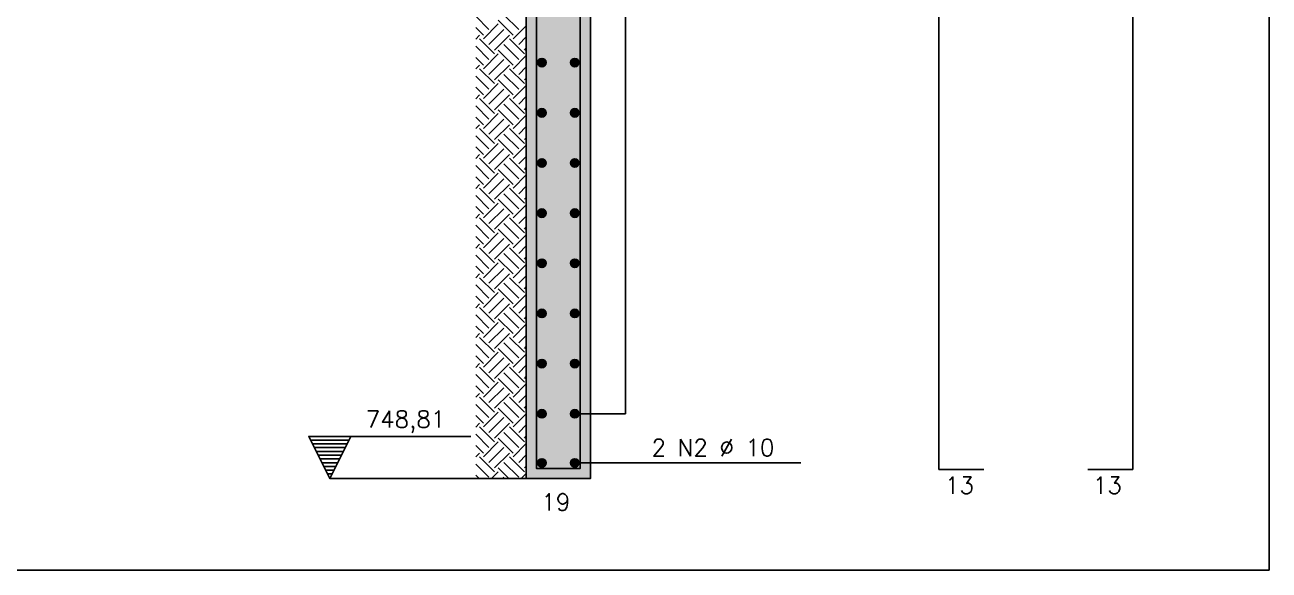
# Model space of a CAD drawing. Extents: x -1.9 to 86, y -1.2 to 61.3.
# Drawn here: x 42.05 to 56.8, y 31.65 to 38.11 of the extents above; entities that cross this region are included whole.
import ezdxf

# ---------------------------------------------------------------- set-up
doc = ezdxf.new("R2010")
doc.units = 0
doc.header["$MEASUREMENT"] = 0
for name, color, linetype in [('PENA_03', 3, 'CONTINUOUS'), ('PENA_04', 4, 'CONTINUOUS'), ('PENA_05', 5, 'CONTINUOUS'), ('PENA_10', 253, 'CONTINUOUS')]:
    doc.layers.add(name, color=color, linetype=linetype)
doc.styles.get("Standard").update_dxf_attribs({"font": 'ROMANS.SHX'})

msp = doc.modelspace()

# ---------------------------------------------------------------- linework, layer by layer
at = {"layer": 'PENA_03', "linetype": 'Continuous'}
for p, q in [((47.553, 38.054), (47.395, 38.212)), ((47.906, 38.054), (47.729, 38.231)), ((47.486, 37.988), (47.395, 38.079)), ((47.395, 38.074), (47.395, 38.074)), ((47.486, 37.944), (47.663, 38.121)), ((47.84, 37.988), (47.663, 38.165)), ((47.84, 37.944), (47.995, 38.099)), ((47.995, 38.098), (47.995, 38.098)), ((47.395, 37.941), (47.442, 37.988)), ((47.619, 37.767), (47.442, 37.944)), ((47.553, 37.878), (47.729, 38.054)), ((47.619, 37.811), (47.796, 37.988)), ((47.973, 37.767), (47.796, 37.944)), ((47.906, 37.878), (47.995, 37.967)), ((47.995, 37.965), (47.995, 37.965)), ((47.553, 37.701), (47.395, 37.858)), ((47.395, 37.853), (47.395, 37.853)), ((47.84, 37.635), (47.663, 37.811)), ((47.906, 37.701), (47.729, 37.878)), ((47.973, 37.811), (47.995, 37.834)), ((47.995, 37.833), (47.995, 37.833)), ((47.486, 37.635), (47.395, 37.725)), ((47.395, 37.72), (47.395, 37.72)), ((47.395, 37.588), (47.442, 37.635)), ((47.486, 37.59), (47.663, 37.767)), ((47.553, 37.524), (47.729, 37.701)), ((47.619, 37.458), (47.796, 37.635)), ((47.84, 37.59), (47.995, 37.746)), ((47.995, 37.744), (47.995, 37.744)), ((47.553, 37.347), (47.395, 37.504)), ((47.395, 37.499), (47.395, 37.499)), ((47.619, 37.414), (47.442, 37.59)), ((47.906, 37.347), (47.729, 37.524)), ((47.973, 37.414), (47.796, 37.59)), ((47.906, 37.524), (47.995, 37.613)), ((47.973, 37.458), (47.995, 37.481)), ((47.995, 37.612), (47.995, 37.612)), ((47.995, 37.479), (47.995, 37.479)), ((47.486, 37.281), (47.395, 37.372)), ((47.395, 37.367), (47.395, 37.367)), ((47.486, 37.237), (47.663, 37.414)), ((47.553, 37.17), (47.729, 37.347)), ((47.84, 37.281), (47.663, 37.458)), ((47.84, 37.237), (47.995, 37.392)), ((47.995, 37.391), (47.995, 37.391)), ((47.395, 37.234), (47.442, 37.281)), ((47.619, 37.06), (47.442, 37.237)), ((47.619, 37.104), (47.796, 37.281)), ((47.973, 37.06), (47.796, 37.237)), ((47.906, 37.17), (47.995, 37.26)), ((47.995, 37.258), (47.995, 37.258)), ((47.553, 36.994), (47.395, 37.151)), ((47.395, 37.146), (47.395, 37.146)), ((47.486, 36.883), (47.663, 37.06)), ((47.84, 36.927), (47.663, 37.104)), ((47.906, 36.994), (47.729, 37.17)), ((47.84, 36.883), (47.995, 37.039)), ((47.973, 37.104), (47.995, 37.127)), ((47.995, 37.125), (47.995, 37.125)), ((47.995, 37.037), (47.995, 37.037)), ((47.486, 36.927), (47.395, 37.018)), ((47.395, 37.013), (47.395, 37.013)), ((47.395, 36.881), (47.442, 36.927)), ((47.619, 36.706), (47.442, 36.883)), ((47.553, 36.817), (47.729, 36.994)), ((47.619, 36.751), (47.796, 36.927)), ((47.973, 36.706), (47.796, 36.883)), ((47.906, 36.817), (47.995, 36.906)), ((47.995, 36.904), (47.995, 36.904)), ((47.553, 36.64), (47.395, 36.797)), ((47.395, 36.792), (47.395, 36.792)), ((47.84, 36.574), (47.663, 36.751)), ((47.906, 36.64), (47.729, 36.817)), ((47.973, 36.751), (47.995, 36.774)), ((47.995, 36.772), (47.995, 36.772)), ((47.486, 36.574), (47.395, 36.665)), ((47.395, 36.66), (47.395, 36.66)), ((47.486, 36.53), (47.663, 36.706)), ((47.553, 36.463), (47.729, 36.64)), ((47.84, 36.53), (47.995, 36.685)), ((47.995, 36.684), (47.995, 36.684)), ((47.395, 36.527), (47.442, 36.574)), ((47.553, 36.287), (47.395, 36.444)), ((47.619, 36.353), (47.442, 36.53)), ((47.619, 36.397), (47.796, 36.574)), ((47.906, 36.287), (47.729, 36.463)), ((47.973, 36.353), (47.796, 36.53)), ((47.906, 36.463), (47.995, 36.553)), ((47.995, 36.551), (47.995, 36.551)), ((47.395, 36.439), (47.395, 36.439)), ((47.486, 36.22), (47.395, 36.311)), ((47.395, 36.306), (47.395, 36.306)), ((47.486, 36.176), (47.663, 36.353)), ((47.84, 36.22), (47.663, 36.397)), ((47.84, 36.176), (47.995, 36.332)), ((47.973, 36.397), (47.995, 36.42)), ((47.995, 36.418), (47.995, 36.418)), ((47.995, 36.33), (47.995, 36.33)), ((47.395, 36.174), (47.442, 36.22)), ((47.619, 35.999), (47.442, 36.176)), ((47.553, 36.11), (47.729, 36.287)), ((47.619, 36.044), (47.796, 36.22)), ((47.973, 35.999), (47.796, 36.176)), ((47.906, 36.11), (47.995, 36.199)), ((47.995, 36.197), (47.995, 36.197)), ((47.553, 35.933), (47.395, 36.09)), ((47.395, 36.085), (47.395, 36.085)), ((47.486, 35.823), (47.663, 35.999)), ((47.84, 35.867), (47.663, 36.044)), ((47.906, 35.933), (47.729, 36.11)), ((47.973, 36.044), (47.995, 36.066)), ((47.995, 36.065), (47.995, 36.065)), ((47.486, 35.867), (47.395, 35.958)), ((47.395, 35.953), (47.395, 35.953)), ((47.395, 35.82), (47.442, 35.867)), ((47.553, 35.756), (47.729, 35.933)), ((47.619, 35.69), (47.796, 35.867)), ((47.84, 35.823), (47.995, 35.978)), ((47.995, 35.976), (47.995, 35.976)), ((47.553, 35.579), (47.395, 35.737)), ((47.395, 35.732), (47.395, 35.732)), ((47.619, 35.646), (47.442, 35.823)), ((47.906, 35.579), (47.729, 35.756)), ((47.973, 35.646), (47.796, 35.823)), ((47.906, 35.756), (47.995, 35.845)), ((47.973, 35.69), (47.995, 35.713)), ((47.995, 35.844), (47.995, 35.844)), ((47.995, 35.711), (47.995, 35.711)), ((47.486, 35.513), (47.395, 35.604)), ((47.395, 35.599), (47.395, 35.599)), ((47.486, 35.469), (47.663, 35.646)), ((47.553, 35.403), (47.729, 35.579)), ((47.84, 35.513), (47.663, 35.69)), ((47.84, 35.469), (47.995, 35.625)), ((47.995, 35.623), (47.995, 35.623)), ((47.395, 35.466), (47.442, 35.513)), ((47.619, 35.292), (47.442, 35.469)), ((47.619, 35.336), (47.796, 35.513)), ((47.973, 35.292), (47.796, 35.469)), ((47.906, 35.403), (47.995, 35.492)), ((47.995, 35.49), (47.995, 35.49)), ((47.553, 35.226), (47.395, 35.383)), ((47.395, 35.378), (47.395, 35.378)), ((47.486, 35.115), (47.663, 35.292)), ((47.84, 35.16), (47.663, 35.336)), ((47.906, 35.226), (47.729, 35.403)), ((47.84, 35.115), (47.995, 35.271)), ((47.973, 35.336), (47.995, 35.359)), ((47.995, 35.358), (47.995, 35.358)), ((47.995, 35.269), (47.995, 35.269)), ((47.486, 35.16), (47.395, 35.251)), ((47.395, 35.245), (47.395, 35.245)), ((47.395, 35.113), (47.442, 35.16)), ((47.619, 34.939), (47.442, 35.115)), ((47.553, 35.049), (47.729, 35.226)), ((47.619, 34.983), (47.796, 35.16)), ((47.973, 34.939), (47.796, 35.115)), ((47.906, 35.049), (47.995, 35.138)), ((47.995, 35.137), (47.995, 35.137)), ((47.553, 34.872), (47.395, 35.03)), ((47.395, 35.025), (47.395, 35.025)), ((47.84, 34.806), (47.663, 34.983)), ((47.906, 34.872), (47.729, 35.049)), ((47.973, 34.983), (47.995, 35.006)), ((47.995, 35.004), (47.995, 35.004)), ((47.486, 34.806), (47.395, 34.897)), ((47.395, 34.892), (47.395, 34.892)), ((47.486, 34.762), (47.663, 34.939)), ((47.553, 34.696), (47.729, 34.872)), ((47.84, 34.762), (47.995, 34.917)), ((47.995, 34.916), (47.995, 34.916)), ((47.395, 34.759), (47.442, 34.806)), ((47.553, 34.519), (47.395, 34.676)), ((47.395, 34.671), (47.395, 34.671)), ((47.619, 34.585), (47.442, 34.762)), ((47.619, 34.629), (47.796, 34.806)), ((47.906, 34.519), (47.729, 34.696)), ((47.973, 34.585), (47.796, 34.762)), ((47.906, 34.696), (47.995, 34.785)), ((47.995, 34.783), (47.995, 34.783)), ((47.486, 34.453), (47.395, 34.543)), ((47.395, 34.538), (47.395, 34.538)), ((47.486, 34.408), (47.663, 34.585)), ((47.84, 34.453), (47.663, 34.629)), ((47.84, 34.408), (47.995, 34.564)), ((47.973, 34.629), (47.995, 34.652)), ((47.995, 34.651), (47.995, 34.651)), ((47.995, 34.562), (47.995, 34.562)), ((47.395, 34.406), (47.442, 34.453)), ((47.619, 34.232), (47.442, 34.408)), ((47.553, 34.342), (47.729, 34.519)), ((47.619, 34.276), (47.796, 34.453)), ((47.973, 34.232), (47.796, 34.408)), ((47.906, 34.342), (47.995, 34.431)), ((47.995, 34.43), (47.995, 34.43)), ((47.553, 34.165), (47.395, 34.323)), ((47.395, 34.317), (47.395, 34.317)), ((47.486, 34.055), (47.663, 34.232)), ((47.84, 34.099), (47.663, 34.276)), ((47.906, 34.165), (47.729, 34.342)), ((47.973, 34.276), (47.995, 34.299)), ((47.995, 34.297), (47.995, 34.297)), ((47.486, 34.099), (47.395, 34.19)), ((47.395, 34.185), (47.395, 34.185)), ((47.395, 34.052), (47.442, 34.099)), ((47.553, 33.988), (47.729, 34.165)), ((47.619, 33.922), (47.796, 34.099)), ((47.84, 34.055), (47.995, 34.21)), ((47.995, 34.209), (47.995, 34.209)), ((47.553, 33.812), (47.395, 33.969)), ((47.395, 33.964), (47.395, 33.964)), ((47.619, 33.878), (47.442, 34.055)), ((47.906, 33.812), (47.729, 33.988)), ((47.973, 33.878), (47.796, 34.055)), ((47.906, 33.988), (47.995, 34.078)), ((47.973, 33.922), (47.995, 33.945)), ((47.995, 34.076), (47.995, 34.076)), ((47.995, 33.943), (47.995, 33.943)), ((47.486, 33.745), (47.395, 33.836)), ((47.395, 33.831), (47.395, 33.831)), ((47.486, 33.701), (47.663, 33.878)), ((47.553, 33.635), (47.729, 33.812)), ((47.84, 33.745), (47.663, 33.922)), ((47.84, 33.701), (47.995, 33.857)), ((47.995, 33.855), (47.995, 33.855)), ((47.395, 33.699), (47.442, 33.745)), ((47.619, 33.524), (47.442, 33.701)), ((47.619, 33.569), (47.796, 33.745)), ((47.973, 33.524), (47.796, 33.701)), ((47.906, 33.635), (47.995, 33.724)), ((47.995, 33.723), (47.995, 33.723)), ((47.553, 33.458), (47.395, 33.615)), ((47.395, 33.61), (47.395, 33.61)), ((47.486, 33.348), (47.663, 33.524)), ((47.84, 33.392), (47.663, 33.569)), ((47.906, 33.458), (47.729, 33.635)), ((47.84, 33.348), (47.995, 33.503)), ((47.973, 33.569), (47.995, 33.592)), ((47.995, 33.59), (47.995, 33.59)), ((47.995, 33.502), (47.995, 33.502)), ((47.486, 33.392), (47.395, 33.483)), ((47.395, 33.478), (47.395, 33.478)), ((47.395, 33.345), (47.442, 33.392)), ((47.619, 33.171), (47.442, 33.348)), ((47.553, 33.281), (47.729, 33.458)), ((47.619, 33.215), (47.796, 33.392)), ((47.973, 33.171), (47.796, 33.348)), ((47.906, 33.281), (47.995, 33.371)), ((47.995, 33.369), (47.995, 33.369)), ((45.416, 33.236), (47.336, 33.236)), ((45.666, 32.736), (45.416, 33.236)), ((45.666, 32.736), (45.916, 33.236)), ((47.553, 33.105), (47.395, 33.262)), ((47.395, 33.257), (47.395, 33.257)), ((47.84, 33.038), (47.663, 33.215)), ((47.906, 33.105), (47.729, 33.281)), ((47.973, 33.215), (47.995, 33.238)), ((47.995, 33.236), (47.995, 33.236)), ((45.894, 33.191), (45.438, 33.191)), ((45.871, 33.147), (45.461, 33.147)), ((45.849, 33.102), (45.483, 33.102)), ((45.827, 33.058), (45.505, 33.058)), ((47.486, 33.038), (47.395, 33.129)), ((47.395, 33.124), (47.395, 33.124)), ((47.486, 32.994), (47.663, 33.171)), ((47.553, 32.928), (47.729, 33.105)), ((47.84, 32.994), (47.995, 33.15)), ((47.995, 33.148), (47.995, 33.148)), ((45.804, 33.013), (45.527, 33.013)), ((45.782, 32.968), (45.55, 32.968)), ((45.76, 32.924), (45.572, 32.924)), ((47.395, 32.992), (47.442, 33.038)), ((47.553, 32.751), (47.395, 32.908)), ((47.395, 32.903), (47.395, 32.903)), ((47.619, 32.817), (47.442, 32.994)), ((47.619, 32.862), (47.796, 33.038)), ((47.906, 32.751), (47.729, 32.928)), ((47.973, 32.817), (47.796, 32.994)), ((47.906, 32.928), (47.995, 33.017)), ((47.995, 33.015), (47.995, 33.015)), ((45.738, 32.879), (45.594, 32.879)), ((45.715, 32.835), (45.617, 32.835)), ((45.693, 32.79), (45.639, 32.79)), ((47.435, 32.736), (47.395, 32.776)), ((47.395, 32.771), (47.395, 32.771)), ((47.582, 32.736), (47.663, 32.817)), ((47.789, 32.736), (47.663, 32.862)), ((47.935, 32.736), (47.995, 32.796)), ((47.973, 32.862), (47.995, 32.884)), ((47.995, 32.883), (47.995, 32.883)), ((47.995, 32.794), (47.995, 32.794)), ((47.995, 32.736), (45.666, 32.736)), ((47.493, 32.736), (47.493, 32.736)), ((47.568, 32.736), (47.568, 32.736)), ((47.7, 32.736), (47.7, 32.736)), ((47.714, 32.736), (47.729, 32.751)), ((47.847, 32.736), (47.847, 32.736)), ((47.921, 32.736), (47.921, 32.736))]:
    msp.add_line(p, q, dxfattribs=at)
for points in [[(30.832, 58.384), (56.803, 58.384), (56.803, 31.652), (30.832, 31.652), (30.832, 58.384)], [(48.755, 53.296), (48.755, 32.736), (47.995, 32.736), (47.995, 53.296)], [(48.57, 33.504), (49.17, 33.504), (49.17, 45.981), (48.57, 45.981)], [(45.916, 33.236), (45.666, 32.736), (45.416, 33.236), (45.916, 33.236)], [(48.57, 32.921), (51.249, 32.921)]]:
    msp.add_lwpolyline(points, dxfattribs=at)
for centre in [(48.18, 37.663), (48.57, 37.663), (48.18, 37.069), (48.57, 37.069), (48.18, 36.474), (48.57, 36.474), (48.18, 35.88), (48.57, 35.88), (48.18, 35.286), (48.57, 35.286), (48.18, 34.692), (48.57, 34.692), (48.18, 34.098), (48.57, 34.098), (48.18, 33.504), (48.57, 33.504), (48.18, 32.921), (48.57, 32.921)]:
    msp.add_circle(centre, 0.05, dxfattribs=at)
for points in [[(48.23, 37.663), (48.155, 37.706), (48.133, 37.68)], [(48.23, 37.663), (48.133, 37.68), (48.133, 37.646)], [(48.23, 37.663), (48.133, 37.646), (48.155, 37.619)], [(48.23, 37.663), (48.189, 37.712), (48.155, 37.706)], [(48.23, 37.663), (48.155, 37.619), (48.189, 37.613)], [(48.23, 37.663), (48.219, 37.695), (48.189, 37.712)], [(48.23, 37.663), (48.189, 37.613), (48.219, 37.631)], [(48.23, 37.663), (48.219, 37.631), (48.23, 37.663)], [(48.62, 37.663), (48.545, 37.706), (48.523, 37.68)], [(48.62, 37.663), (48.523, 37.68), (48.523, 37.646)], [(48.62, 37.663), (48.523, 37.646), (48.545, 37.619)], [(48.62, 37.663), (48.579, 37.712), (48.545, 37.706)], [(48.62, 37.663), (48.545, 37.619), (48.579, 37.613)], [(48.62, 37.663), (48.609, 37.695), (48.579, 37.712)], [(48.62, 37.663), (48.579, 37.613), (48.609, 37.631)], [(48.62, 37.663), (48.609, 37.631), (48.62, 37.663)], [(48.23, 37.069), (48.155, 37.112), (48.133, 37.086)], [(48.23, 37.069), (48.133, 37.086), (48.133, 37.051)], [(48.23, 37.069), (48.133, 37.051), (48.155, 37.025)], [(48.23, 37.069), (48.189, 37.118), (48.155, 37.112)], [(48.23, 37.069), (48.155, 37.025), (48.189, 37.019)], [(48.23, 37.069), (48.219, 37.101), (48.189, 37.118)], [(48.23, 37.069), (48.189, 37.019), (48.219, 37.036)], [(48.23, 37.069), (48.219, 37.036), (48.23, 37.069)], [(48.62, 37.069), (48.545, 37.112), (48.523, 37.086)], [(48.62, 37.069), (48.523, 37.086), (48.523, 37.051)], [(48.62, 37.069), (48.523, 37.051), (48.545, 37.025)], [(48.62, 37.069), (48.579, 37.118), (48.545, 37.112)], [(48.62, 37.069), (48.545, 37.025), (48.579, 37.019)], [(48.62, 37.069), (48.609, 37.101), (48.579, 37.118)], [(48.62, 37.069), (48.579, 37.019), (48.609, 37.036)], [(48.62, 37.069), (48.609, 37.036), (48.62, 37.069)], [(48.23, 36.474), (48.155, 36.518), (48.133, 36.491)], [(48.23, 36.474), (48.133, 36.491), (48.133, 36.457)], [(48.23, 36.474), (48.133, 36.457), (48.155, 36.431)], [(48.23, 36.474), (48.189, 36.524), (48.155, 36.518)], [(48.23, 36.474), (48.155, 36.431), (48.189, 36.425)], [(48.23, 36.474), (48.219, 36.506), (48.189, 36.524)], [(48.23, 36.474), (48.189, 36.425), (48.219, 36.442)], [(48.23, 36.474), (48.219, 36.442), (48.23, 36.474)], [(48.62, 36.474), (48.545, 36.518), (48.523, 36.491)], [(48.62, 36.474), (48.523, 36.491), (48.523, 36.457)], [(48.62, 36.474), (48.523, 36.457), (48.545, 36.431)], [(48.62, 36.474), (48.579, 36.524), (48.545, 36.518)], [(48.62, 36.474), (48.545, 36.431), (48.579, 36.425)], [(48.62, 36.474), (48.609, 36.506), (48.579, 36.524)], [(48.62, 36.474), (48.579, 36.425), (48.609, 36.442)], [(48.62, 36.474), (48.609, 36.442), (48.62, 36.474)], [(48.23, 35.88), (48.155, 35.923), (48.133, 35.897)], [(48.23, 35.88), (48.133, 35.897), (48.133, 35.863)], [(48.23, 35.88), (48.133, 35.863), (48.155, 35.837)], [(48.23, 35.88), (48.189, 35.929), (48.155, 35.923)], [(48.23, 35.88), (48.155, 35.837), (48.189, 35.831)], [(48.23, 35.88), (48.219, 35.912), (48.189, 35.929)], [(48.23, 35.88), (48.189, 35.831), (48.219, 35.848)], [(48.23, 35.88), (48.219, 35.848), (48.23, 35.88)], [(48.62, 35.88), (48.545, 35.923), (48.523, 35.897)], [(48.62, 35.88), (48.523, 35.897), (48.523, 35.863)], [(48.62, 35.88), (48.523, 35.863), (48.545, 35.837)], [(48.62, 35.88), (48.579, 35.929), (48.545, 35.923)], [(48.62, 35.88), (48.545, 35.837), (48.579, 35.831)], [(48.62, 35.88), (48.609, 35.912), (48.579, 35.929)], [(48.62, 35.88), (48.579, 35.831), (48.609, 35.848)], [(48.62, 35.88), (48.609, 35.848), (48.62, 35.88)], [(48.23, 35.286), (48.155, 35.329), (48.133, 35.303)], [(48.23, 35.286), (48.133, 35.303), (48.133, 35.269)], [(48.23, 35.286), (48.133, 35.269), (48.155, 35.243)], [(48.23, 35.286), (48.189, 35.335), (48.155, 35.329)], [(48.23, 35.286), (48.155, 35.243), (48.189, 35.237)], [(48.23, 35.286), (48.219, 35.318), (48.189, 35.335)], [(48.23, 35.286), (48.189, 35.237), (48.219, 35.254)], [(48.23, 35.286), (48.219, 35.254), (48.23, 35.286)], [(48.62, 35.286), (48.545, 35.329), (48.523, 35.303)], [(48.62, 35.286), (48.523, 35.303), (48.523, 35.269)], [(48.62, 35.286), (48.523, 35.269), (48.545, 35.243)], [(48.62, 35.286), (48.579, 35.335), (48.545, 35.329)], [(48.62, 35.286), (48.545, 35.243), (48.579, 35.237)], [(48.62, 35.286), (48.609, 35.318), (48.579, 35.335)], [(48.62, 35.286), (48.579, 35.237), (48.609, 35.254)], [(48.62, 35.286), (48.609, 35.254), (48.62, 35.286)], [(48.23, 34.692), (48.155, 34.735), (48.133, 34.709)], [(48.23, 34.692), (48.133, 34.709), (48.133, 34.675)], [(48.23, 34.692), (48.133, 34.675), (48.155, 34.649)], [(48.23, 34.692), (48.189, 34.741), (48.155, 34.735)], [(48.23, 34.692), (48.155, 34.649), (48.189, 34.643)], [(48.23, 34.692), (48.219, 34.724), (48.189, 34.741)], [(48.23, 34.692), (48.189, 34.643), (48.219, 34.66)], [(48.23, 34.692), (48.219, 34.66), (48.23, 34.692)], [(48.62, 34.692), (48.545, 34.735), (48.523, 34.709)], [(48.62, 34.692), (48.523, 34.709), (48.523, 34.675)], [(48.62, 34.692), (48.523, 34.675), (48.545, 34.649)], [(48.62, 34.692), (48.579, 34.741), (48.545, 34.735)], [(48.62, 34.692), (48.545, 34.649), (48.579, 34.643)], [(48.62, 34.692), (48.609, 34.724), (48.579, 34.741)], [(48.62, 34.692), (48.579, 34.643), (48.609, 34.66)], [(48.62, 34.692), (48.609, 34.66), (48.62, 34.692)], [(48.23, 34.098), (48.155, 34.141), (48.133, 34.115)], [(48.23, 34.098), (48.133, 34.115), (48.133, 34.081)], [(48.23, 34.098), (48.133, 34.081), (48.155, 34.054)], [(48.23, 34.098), (48.189, 34.147), (48.155, 34.141)], [(48.23, 34.098), (48.155, 34.054), (48.189, 34.048)], [(48.23, 34.098), (48.219, 34.13), (48.189, 34.147)], [(48.23, 34.098), (48.189, 34.048), (48.219, 34.066)], [(48.23, 34.098), (48.219, 34.066), (48.23, 34.098)], [(48.62, 34.098), (48.545, 34.141), (48.523, 34.115)], [(48.62, 34.098), (48.523, 34.115), (48.523, 34.081)], [(48.62, 34.098), (48.523, 34.081), (48.545, 34.054)], [(48.62, 34.098), (48.579, 34.147), (48.545, 34.141)], [(48.62, 34.098), (48.545, 34.054), (48.579, 34.048)], [(48.62, 34.098), (48.609, 34.13), (48.579, 34.147)], [(48.62, 34.098), (48.579, 34.048), (48.609, 34.066)], [(48.62, 34.098), (48.609, 34.066), (48.62, 34.098)], [(48.23, 33.504), (48.155, 33.547), (48.133, 33.521)], [(48.23, 33.504), (48.133, 33.521), (48.133, 33.486)], [(48.23, 33.504), (48.133, 33.486), (48.155, 33.46)], [(48.23, 33.504), (48.189, 33.553), (48.155, 33.547)], [(48.23, 33.504), (48.155, 33.46), (48.189, 33.454)], [(48.23, 33.504), (48.219, 33.536), (48.189, 33.553)], [(48.23, 33.504), (48.189, 33.454), (48.219, 33.471)], [(48.23, 33.504), (48.219, 33.471), (48.23, 33.504)], [(48.62, 33.504), (48.545, 33.547), (48.523, 33.521)], [(48.62, 33.504), (48.523, 33.521), (48.523, 33.486)], [(48.62, 33.504), (48.523, 33.486), (48.545, 33.46)], [(48.62, 33.504), (48.579, 33.553), (48.545, 33.547)], [(48.62, 33.504), (48.545, 33.46), (48.579, 33.454)], [(48.62, 33.504), (48.609, 33.536), (48.579, 33.553)], [(48.62, 33.504), (48.579, 33.454), (48.609, 33.471)], [(48.62, 33.504), (48.609, 33.471), (48.62, 33.504)], [(48.23, 32.921), (48.155, 32.964), (48.133, 32.938)], [(48.23, 32.921), (48.133, 32.938), (48.133, 32.904)], [(48.23, 32.921), (48.133, 32.904), (48.155, 32.878)], [(48.23, 32.921), (48.189, 32.97), (48.155, 32.964)], [(48.23, 32.921), (48.155, 32.878), (48.189, 32.872)], [(48.23, 32.921), (48.219, 32.953), (48.189, 32.97)], [(48.23, 32.921), (48.189, 32.872), (48.219, 32.889)], [(48.23, 32.921), (48.219, 32.889), (48.23, 32.921)], [(48.62, 32.921), (48.545, 32.964), (48.523, 32.938)], [(48.62, 32.921), (48.523, 32.938), (48.523, 32.904)], [(48.62, 32.921), (48.523, 32.904), (48.545, 32.878)], [(48.62, 32.921), (48.579, 32.97), (48.545, 32.964)], [(48.62, 32.921), (48.545, 32.878), (48.579, 32.872)], [(48.62, 32.921), (48.609, 32.953), (48.579, 32.97)], [(48.62, 32.921), (48.579, 32.872), (48.609, 32.889)], [(48.62, 32.921), (48.609, 32.889), (48.62, 32.921)]]:
    msp.add_solid(points, dxfattribs=at)
at = {"layer": 'PENA_04', "linetype": 'Continuous'}
for points in [[(48.115, 32.856), (48.635, 32.856), (48.635, 46.896)], [(48.635, 32.856), (48.115, 32.856), (48.115, 46.896)]]:
    msp.add_lwpolyline(points, dxfattribs=at)
at = {"layer": 'PENA_05', "linetype": 'Continuous'}
for p, q in [((52.888, 32.843), (52.888, 48.096)), ((55.186, 32.843), (55.186, 48.096)), ((53.42, 32.843), (52.888, 32.843)), ((54.654, 32.843), (55.186, 32.843))]:
    msp.add_line(p, q, dxfattribs=at)
at = {"layer": 'PENA_10', "linetype": 'Continuous'}
for points in [[(47.995, 53.296), (48.755, 53.296), (48.755, 32.736)], [(47.995, 53.296), (48.755, 32.736), (47.995, 32.736)], [(47.995, 53.296), (47.995, 32.736), (47.995, 53.296)]]:
    msp.add_solid(points, dxfattribs=at)

# ---------------------------------------------------------------- texts
at = {"layer": 'PENA_03', "linetype": 'Continuous'}
for s, p in [('2 N2 %%c 10', (49.48, 33.003)), ('13', (52.96, 32.556)), ('13', (54.714, 32.556)), ('19', (48.174, 32.357))]:
    msp.add_text(s, height=0.2, dxfattribs=at).set_placement(p)
at = {"layer": 'PENA_04', "linetype": 'Continuous'}
msp.add_text('748,81', height=0.2, dxfattribs=at).set_placement((46.092, 33.339))

doc.saveas('drawing.dxf')
